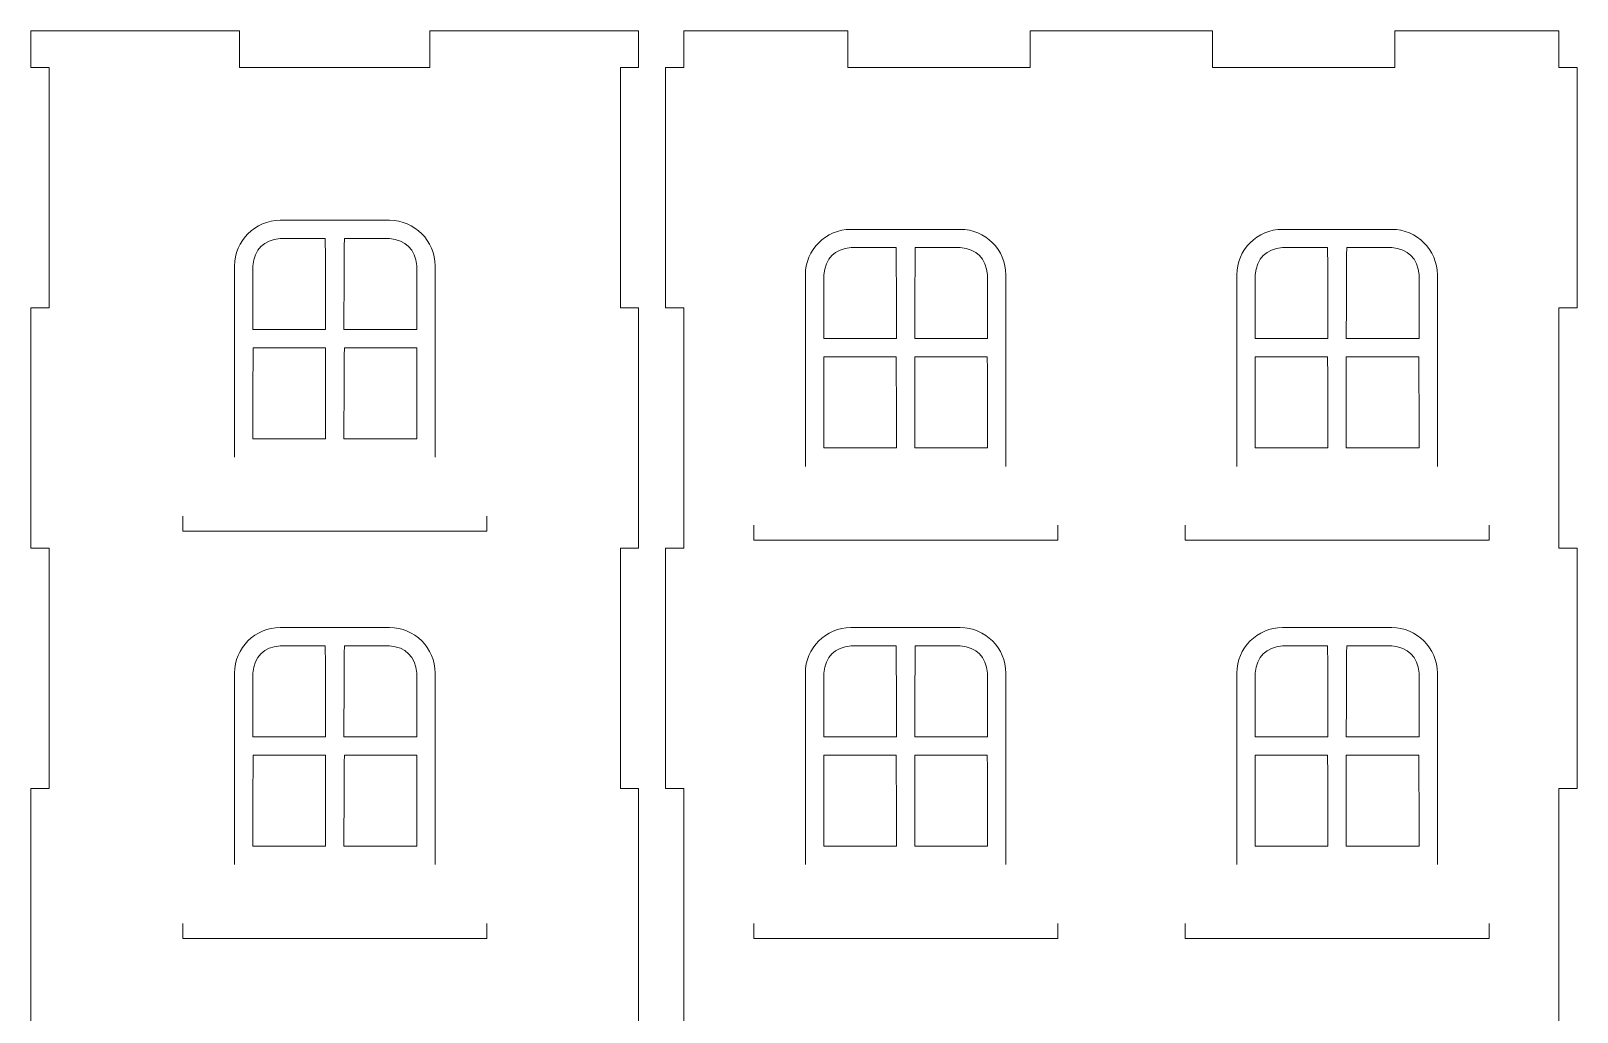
# Model space of a CAD drawing. Header units: millimetres. Extents: x -494 to 494, y -418 to 418.
# Drawn here: x 239.3 to 493.7, y -214.6 to -53.1 of the extents above; entities that cross this region are included whole.
import ezdxf

# ---------------------------------------------------------------- set-up
doc = ezdxf.new("R2010")
doc.units = ezdxf.units.MM
doc.header["$MEASUREMENT"] = 0

msp = doc.modelspace()

# ---------------------------------------------------------------- linework, layer by layer
at = {"lineweight": 9}
for points, knots in [([(242.263, -375.596), (242.263, -375.596), (242.263, -415.156), (242.263, -415.156), (242.263, -415.156), (242.263, -415.156), (273.603, -415.156), (273.603, -415.156), (273.603, -415.156), (273.603, -415.156), (273.603, -418.156), (273.603, -418.156), (273.603, -418.156), (273.603, -418.156), (304.933, -418.156), (304.933, -418.156), (304.933, -418.156), (304.933, -418.156), (304.933, -415.156), (304.933, -415.156), (304.933, -415.156), (304.933, -415.156), (336.263, -415.156), (336.263, -415.156), (336.263, -415.156), (336.263, -415.156), (336.263, -375.596), (336.263, -375.596), (336.263, -375.596), (336.263, -375.596), (339.263, -375.596), (339.263, -375.596), (339.263, -375.596), (339.263, -375.596), (339.263, -336.046), (339.263, -336.046), (339.263, -336.046), (339.263, -336.046), (336.263, -336.046), (336.263, -336.046), (336.263, -336.046), (336.263, -336.046), (336.263, -296.486), (336.263, -296.486), (336.263, -296.486), (336.263, -296.486), (339.263, -296.486), (339.263, -296.486), (339.263, -296.486), (339.263, -296.486), (339.263, -256.936), (339.263, -256.936), (339.263, -256.936), (339.263, -256.936), (336.263, -256.936), (336.263, -256.936), (336.263, -256.936), (336.263, -256.936), (336.263, -217.376), (336.263, -217.376), (336.263, -217.376), (336.263, -217.376), (339.263, -217.376), (339.263, -217.376), (339.263, -217.376), (339.263, -217.376), (339.263, -177.816), (339.263, -177.816), (339.263, -177.816), (339.263, -177.816), (336.263, -177.816), (336.263, -177.816), (336.263, -177.816), (336.263, -177.816), (336.263, -138.266), (336.263, -138.266), (336.263, -138.266), (336.263, -138.266), (339.263, -138.266), (339.263, -138.266), (339.263, -138.266), (339.263, -138.266), (339.263, -98.706), (339.263, -98.706), (339.263, -98.706), (339.263, -98.706), (336.263, -98.706), (336.263, -98.706), (336.263, -98.706), (336.263, -98.706), (336.263, -59.156), (336.263, -59.156), (336.263, -59.156), (336.263, -59.156), (339.263, -59.156), (339.263, -59.156), (339.263, -59.156), (339.263, -59.156), (339.263, -53.156), (339.263, -53.156), (339.263, -53.156), (339.263, -53.156), (304.933, -53.156), (304.933, -53.156), (304.933, -53.156), (304.933, -53.156), (304.933, -59.156), (304.933, -59.156), (304.933, -59.156), (304.933, -59.156), (273.603, -59.156), (273.603, -59.156), (273.603, -59.156), (273.603, -59.156), (273.603, -53.156), (273.603, -53.156), (273.603, -53.156), (273.603, -53.156), (239.263, -53.156), (239.263, -53.156), (239.263, -53.156), (239.263, -53.156), (239.263, -59.156), (239.263, -59.156), (239.263, -59.156), (239.263, -59.156), (242.263, -59.156), (242.263, -59.156), (242.263, -59.156), (242.263, -59.156), (242.263, -98.706), (242.263, -98.706), (242.263, -98.706), (242.263, -98.706), (239.263, -98.706), (239.263, -98.706), (239.263, -98.706), (239.263, -98.706), (239.263, -138.266), (239.263, -138.266), (239.263, -138.266), (239.263, -138.266), (242.263, -138.266), (242.263, -138.266), (242.263, -138.266), (242.263, -138.266), (242.263, -177.816), (242.263, -177.816), (242.263, -177.816), (242.263, -177.816), (239.263, -177.816), (239.263, -177.816), (239.263, -177.816), (239.263, -177.816), (239.263, -217.376), (239.263, -217.376), (239.263, -217.376), (239.263, -217.376), (242.263, -217.376), (242.263, -217.376), (242.263, -217.376), (242.263, -217.376), (242.263, -256.936), (242.263, -256.936), (242.263, -256.936), (242.263, -256.936), (239.263, -256.936), (239.263, -256.936), (239.263, -256.936), (239.263, -256.936), (239.263, -296.486), (239.263, -296.486), (239.263, -296.486), (239.263, -296.486), (242.263, -296.486), (242.263, -296.486), (242.263, -296.486), (242.263, -296.486), (242.263, -336.046), (242.263, -336.046), (242.263, -336.046), (242.263, -336.046), (239.263, -336.046), (239.263, -336.046), (239.263, -336.046), (239.263, -336.046), (239.263, -375.596), (239.263, -375.596), (239.263, -375.596), (239.263, -375.596), (242.263, -375.596), (242.263, -375.596)], [0, 0, 0, 0, 0.02040816, 0.02040816, 0.02040816, 0.02040816, 0.04081633, 0.04081633, 0.04081633, 0.04081633, 0.06122449, 0.06122449, 0.06122449, 0.06122449, 0.08163265, 0.08163265, 0.08163265, 0.08163265, 0.10204082, 0.10204082, 0.10204082, 0.10204082, 0.12244898, 0.12244898, 0.12244898, 0.12244898, 0.14285714, 0.14285714, 0.14285714, 0.14285714, 0.16326531, 0.16326531, 0.16326531, 0.16326531, 0.18367347, 0.18367347, 0.18367347, 0.18367347, 0.20408163, 0.20408163, 0.20408163, 0.20408163, 0.2244898, 0.2244898, 0.2244898, 0.2244898, 0.24489796, 0.24489796, 0.24489796, 0.24489796, 0.26530612, 0.26530612, 0.26530612, 0.26530612, 0.28571429, 0.28571429, 0.28571429, 0.28571429, 0.30612245, 0.30612245, 0.30612245, 0.30612245, 0.32653061, 0.32653061, 0.32653061, 0.32653061, 0.34693878, 0.34693878, 0.34693878, 0.34693878, 0.36734694, 0.36734694, 0.36734694, 0.36734694, 0.3877551, 0.3877551, 0.3877551, 0.3877551, 0.40816327, 0.40816327, 0.40816327, 0.40816327, 0.42857143, 0.42857143, 0.42857143, 0.42857143, 0.44897959, 0.44897959, 0.44897959, 0.44897959, 0.46938776, 0.46938776, 0.46938776, 0.46938776, 0.48979592, 0.48979592, 0.48979592, 0.48979592, 0.51020408, 0.51020408, 0.51020408, 0.51020408, 0.53061224, 0.53061224, 0.53061224, 0.53061224, 0.55102041, 0.55102041, 0.55102041, 0.55102041, 0.57142857, 0.57142857, 0.57142857, 0.57142857, 0.59183673, 0.59183673, 0.59183673, 0.59183673, 0.6122449, 0.6122449, 0.6122449, 0.6122449, 0.63265306, 0.63265306, 0.63265306, 0.63265306, 0.65306122, 0.65306122, 0.65306122, 0.65306122, 0.67346939, 0.67346939, 0.67346939, 0.67346939, 0.69387755, 0.69387755, 0.69387755, 0.69387755, 0.71428571, 0.71428571, 0.71428571, 0.71428571, 0.73469388, 0.73469388, 0.73469388, 0.73469388, 0.75510204, 0.75510204, 0.75510204, 0.75510204, 0.7755102, 0.7755102, 0.7755102, 0.7755102, 0.79591837, 0.79591837, 0.79591837, 0.79591837, 0.81632653, 0.81632653, 0.81632653, 0.81632653, 0.83673469, 0.83673469, 0.83673469, 0.83673469, 0.85714286, 0.85714286, 0.85714286, 0.85714286, 0.87755102, 0.87755102, 0.87755102, 0.87755102, 0.89795918, 0.89795918, 0.89795918, 0.89795918, 0.91836735, 0.91836735, 0.91836735, 0.91836735, 0.93877551, 0.93877551, 0.93877551, 0.93877551, 0.95918367, 0.95918367, 0.95918367, 0.95918367, 1, 1, 1, 1]), ([(343.6913, -375.5965), (343.6913, -375.5965), (343.6913, -418.1465), (343.6913, -418.1465), (343.6913, -418.1465), (343.6913, -418.1465), (368.6913, -418.1465), (368.6913, -418.1465), (368.6913, -418.1465), (368.6913, -418.1465), (368.6913, -361.1465), (368.6913, -361.1465), (368.6913, -361.1465), (368.6913, -361.1465), (468.6913, -361.1465), (468.6913, -361.1465), (468.6913, -361.1465), (468.6913, -361.1465), (468.6913, -418.1465), (468.6913, -418.1465), (468.6913, -418.1465), (468.6913, -418.1465), (493.6913, -418.1465), (493.6913, -418.1465), (493.6913, -418.1465), (493.6913, -418.1465), (493.6913, -375.5965), (493.6913, -375.5965), (493.6913, -375.5965), (493.6913, -375.5965), (490.6913, -375.5965), (490.6913, -375.5965), (490.6913, -375.5965), (490.6913, -375.5965), (490.6913, -336.0365), (490.6913, -336.0365), (490.6913, -336.0365), (490.6913, -336.0365), (493.6913, -336.0365), (493.6913, -336.0365), (493.6913, -336.0365), (493.6913, -336.0365), (493.6913, -296.4865), (493.6913, -296.4865), (493.6913, -296.4865), (493.6913, -296.4865), (490.6913, -296.4865), (490.6913, -296.4865), (490.6913, -296.4865), (490.6913, -296.4865), (490.6913, -256.9265), (490.6913, -256.9265), (490.6913, -256.9265), (490.6913, -256.9265), (493.6913, -256.9265), (493.6913, -256.9265), (493.6913, -256.9265), (493.6913, -256.9265), (493.6913, -217.3665), (493.6913, -217.3665), (493.6913, -217.3665), (493.6913, -217.3665), (490.6913, -217.3665), (490.6913, -217.3665), (490.6913, -217.3665), (490.6913, -217.3665), (490.6913, -177.8165), (490.6913, -177.8165), (490.6913, -177.8165), (490.6913, -177.8165), (493.6913, -177.8165), (493.6913, -177.8165), (493.6913, -177.8165), (493.6913, -177.8165), (493.6913, -138.2565), (493.6913, -138.2565), (493.6913, -138.2565), (493.6913, -138.2565), (490.6913, -138.2565), (490.6913, -138.2565), (490.6913, -138.2565), (490.6913, -138.2565), (490.6913, -98.7065), (490.6913, -98.7065), (490.6913, -98.7065), (490.6913, -98.7065), (493.6913, -98.7065), (493.6913, -98.7065), (493.6913, -98.7065), (493.6913, -98.7065), (493.6913, -59.1465), (493.6913, -59.1465), (493.6913, -59.1465), (493.6913, -59.1465), (490.6913, -59.1465), (490.6913, -59.1465), (490.6913, -59.1465), (490.6913, -59.1465), (490.6913, -53.1465), (490.6913, -53.1465), (490.6913, -53.1465), (490.6913, -53.1465), (463.6913, -53.1465), (463.6913, -53.1465), (463.6913, -53.1465), (463.6913, -53.1465), (463.6913, -59.1465), (463.6913, -59.1465), (463.6913, -59.1465), (463.6913, -59.1465), (433.6913, -59.1465), (433.6913, -59.1465), (433.6913, -59.1465), (433.6913, -59.1465), (433.6913, -53.1465), (433.6913, -53.1465), (433.6913, -53.1465), (433.6913, -53.1465), (403.6913, -53.1465), (403.6913, -53.1465), (403.6913, -53.1465), (403.6913, -53.1465), (403.6913, -59.1465), (403.6913, -59.1465), (403.6913, -59.1465), (403.6913, -59.1465), (373.6913, -59.1465), (373.6913, -59.1465), (373.6913, -59.1465), (373.6913, -59.1465), (373.6913, -53.1465), (373.6913, -53.1465), (373.6913, -53.1465), (373.6913, -53.1465), (346.6913, -53.1465), (346.6913, -53.1465), (346.6913, -53.1465), (346.6913, -53.1465), (346.6913, -59.1465), (346.6913, -59.1465), (346.6913, -59.1465), (346.6913, -59.1465), (343.6913, -59.1465), (343.6913, -59.1465), (343.6913, -59.1465), (343.6913, -59.1465), (343.6913, -98.7065), (343.6913, -98.7065), (343.6913, -98.7065), (343.6913, -98.7065), (346.6913, -98.7065), (346.6913, -98.7065), (346.6913, -98.7065), (346.6913, -98.7065), (346.6913, -138.2565), (346.6913, -138.2565), (346.6913, -138.2565), (346.6913, -138.2565), (343.6913, -138.2565), (343.6913, -138.2565), (343.6913, -138.2565), (343.6913, -138.2565), (343.6913, -177.8165), (343.6913, -177.8165), (343.6913, -177.8165), (343.6913, -177.8165), (346.6913, -177.8165), (346.6913, -177.8165), (346.6913, -177.8165), (346.6913, -177.8165), (346.6913, -217.3665), (346.6913, -217.3665), (346.6913, -217.3665), (346.6913, -217.3665), (343.6913, -217.3665), (343.6913, -217.3665), (343.6913, -217.3665), (343.6913, -217.3665), (343.6913, -256.9265), (343.6913, -256.9265), (343.6913, -256.9265), (343.6913, -256.9265), (346.6913, -256.9265), (346.6913, -256.9265), (346.6913, -256.9265), (346.6913, -256.9265), (346.6913, -296.4865), (346.6913, -296.4865), (346.6913, -296.4865), (346.6913, -296.4865), (343.6913, -296.4865), (343.6913, -296.4865), (343.6913, -296.4865), (343.6913, -296.4865), (343.6913, -336.0365), (343.6913, -336.0365), (343.6913, -336.0365), (343.6913, -336.0365), (346.6913, -336.0365), (346.6913, -336.0365), (346.6913, -336.0365), (346.6913, -336.0365), (346.6913, -375.5965), (346.6913, -375.5965), (346.6913, -375.5965), (346.6913, -375.5965), (343.6913, -375.5965), (343.6913, -375.5965)], [0, 0, 0, 0, 0.01886792, 0.01886792, 0.01886792, 0.01886792, 0.03773585, 0.03773585, 0.03773585, 0.03773585, 0.05660377, 0.05660377, 0.05660377, 0.05660377, 0.0754717, 0.0754717, 0.0754717, 0.0754717, 0.09433962, 0.09433962, 0.09433962, 0.09433962, 0.11320755, 0.11320755, 0.11320755, 0.11320755, 0.13207547, 0.13207547, 0.13207547, 0.13207547, 0.1509434, 0.1509434, 0.1509434, 0.1509434, 0.16981132, 0.16981132, 0.16981132, 0.16981132, 0.18867925, 0.18867925, 0.18867925, 0.18867925, 0.20754717, 0.20754717, 0.20754717, 0.20754717, 0.22641509, 0.22641509, 0.22641509, 0.22641509, 0.24528302, 0.24528302, 0.24528302, 0.24528302, 0.26415094, 0.26415094, 0.26415094, 0.26415094, 0.28301887, 0.28301887, 0.28301887, 0.28301887, 0.30188679, 0.30188679, 0.30188679, 0.30188679, 0.32075472, 0.32075472, 0.32075472, 0.32075472, 0.33962264, 0.33962264, 0.33962264, 0.33962264, 0.35849057, 0.35849057, 0.35849057, 0.35849057, 0.37735849, 0.37735849, 0.37735849, 0.37735849, 0.39622642, 0.39622642, 0.39622642, 0.39622642, 0.41509434, 0.41509434, 0.41509434, 0.41509434, 0.43396226, 0.43396226, 0.43396226, 0.43396226, 0.45283019, 0.45283019, 0.45283019, 0.45283019, 0.47169811, 0.47169811, 0.47169811, 0.47169811, 0.49056604, 0.49056604, 0.49056604, 0.49056604, 0.50943396, 0.50943396, 0.50943396, 0.50943396, 0.52830189, 0.52830189, 0.52830189, 0.52830189, 0.54716981, 0.54716981, 0.54716981, 0.54716981, 0.56603774, 0.56603774, 0.56603774, 0.56603774, 0.58490566, 0.58490566, 0.58490566, 0.58490566, 0.60377358, 0.60377358, 0.60377358, 0.60377358, 0.62264151, 0.62264151, 0.62264151, 0.62264151, 0.64150943, 0.64150943, 0.64150943, 0.64150943, 0.66037736, 0.66037736, 0.66037736, 0.66037736, 0.67924528, 0.67924528, 0.67924528, 0.67924528, 0.69811321, 0.69811321, 0.69811321, 0.69811321, 0.71698113, 0.71698113, 0.71698113, 0.71698113, 0.73584906, 0.73584906, 0.73584906, 0.73584906, 0.75471698, 0.75471698, 0.75471698, 0.75471698, 0.77358491, 0.77358491, 0.77358491, 0.77358491, 0.79245283, 0.79245283, 0.79245283, 0.79245283, 0.81132075, 0.81132075, 0.81132075, 0.81132075, 0.83018868, 0.83018868, 0.83018868, 0.83018868, 0.8490566, 0.8490566, 0.8490566, 0.8490566, 0.86792453, 0.86792453, 0.86792453, 0.86792453, 0.88679245, 0.88679245, 0.88679245, 0.88679245, 0.90566038, 0.90566038, 0.90566038, 0.90566038, 0.9245283, 0.9245283, 0.9245283, 0.9245283, 0.94339623, 0.94339623, 0.94339623, 0.94339623, 0.96226415, 0.96226415, 0.96226415, 0.96226415, 1, 1, 1, 1]), ([(275.7768, -91.8084), (275.7768, -99.8085), (275.7768, -102.2871), (275.7768, -102.2871), (275.7768, -102.2871), (284.7768, -102.287), (287.7551, -102.287), (287.7551, -102.287), (287.7551, -102.287), (287.7551, -91.287), (287.6893, -87.3084), (287.6893, -87.3084), (287.6893, -87.3084), (281.6892, -87.3084), (280.2767, -87.3084), (280.2767, -87.3084), (280.2767, -87.3084), (277.5576, -87.5586), (276.0576, -89.0586), (275.7768, -91.8084)], [0, 0, 0, 0, 0.16666667, 0.16666667, 0.16666667, 0.16666667, 0.33333333, 0.33333333, 0.33333333, 0.33333333, 0.5, 0.5, 0.5, 0.5, 0.66666667, 0.66666667, 0.66666667, 0.66666667, 1, 1, 1, 1]), ([(302.7552, -91.8084), (302.7552, -99.8085), (302.7552, -102.2871), (302.7552, -102.2871), (302.7552, -102.2871), (293.7552, -102.287), (290.7769, -102.287), (290.7769, -102.287), (290.7769, -102.287), (290.7769, -91.287), (290.8427, -87.3084), (290.8427, -87.3084), (290.8427, -87.3084), (296.8428, -87.3084), (298.2553, -87.3084), (298.2553, -87.3084), (298.2553, -87.3084), (300.9744, -87.5586), (302.4744, -89.0586), (302.7552, -91.8084)], [0, 0, 0, 0, 0.16666667, 0.16666667, 0.16666667, 0.16666667, 0.33333333, 0.33333333, 0.33333333, 0.33333333, 0.5, 0.5, 0.5, 0.5, 0.66666667, 0.66666667, 0.66666667, 0.66666667, 1, 1, 1, 1]), ([(369.7183, -93.2968), (369.7183, -101.2969), (369.7183, -103.7755), (369.7183, -103.7755), (369.7183, -103.7755), (378.7183, -103.7754), (381.6966, -103.7754), (381.6966, -103.7754), (381.6966, -103.7754), (381.6966, -92.7754), (381.6308, -88.7968), (381.6308, -88.7968), (381.6308, -88.7968), (375.6307, -88.7968), (374.2182, -88.7968), (374.2182, -88.7968), (374.2182, -88.7968), (371.4991, -89.047), (369.9991, -90.547), (369.7183, -93.2968)], [0, 0, 0, 0, 0.16666667, 0.16666667, 0.16666667, 0.16666667, 0.33333333, 0.33333333, 0.33333333, 0.33333333, 0.5, 0.5, 0.5, 0.5, 0.66666667, 0.66666667, 0.66666667, 0.66666667, 1, 1, 1, 1]), ([(396.6967, -93.2968), (396.6967, -101.2969), (396.6967, -103.7755), (396.6967, -103.7755), (396.6967, -103.7755), (387.6967, -103.7754), (384.7184, -103.7754), (384.7184, -103.7754), (384.7184, -103.7754), (384.7184, -92.7754), (384.7842, -88.7968), (384.7842, -88.7968), (384.7842, -88.7968), (390.7843, -88.7968), (392.1968, -88.7968), (392.1968, -88.7968), (392.1968, -88.7968), (394.9159, -89.047), (396.4159, -90.547), (396.6967, -93.2968)], [0, 0, 0, 0, 0.16666667, 0.16666667, 0.16666667, 0.16666667, 0.33333333, 0.33333333, 0.33333333, 0.33333333, 0.5, 0.5, 0.5, 0.5, 0.66666667, 0.66666667, 0.66666667, 0.66666667, 1, 1, 1, 1]), ([(440.7183, -93.2968), (440.7183, -101.2969), (440.7183, -103.7755), (440.7183, -103.7755), (440.7183, -103.7755), (449.7183, -103.7754), (452.6966, -103.7754), (452.6966, -103.7754), (452.6966, -103.7754), (452.6966, -92.7754), (452.6308, -88.7968), (452.6308, -88.7968), (452.6308, -88.7968), (446.6307, -88.7968), (445.2182, -88.7968), (445.2182, -88.7968), (445.2182, -88.7968), (442.4991, -89.047), (440.9991, -90.547), (440.7183, -93.2968)], [0, 0, 0, 0, 0.16666667, 0.16666667, 0.16666667, 0.16666667, 0.33333333, 0.33333333, 0.33333333, 0.33333333, 0.5, 0.5, 0.5, 0.5, 0.66666667, 0.66666667, 0.66666667, 0.66666667, 1, 1, 1, 1]), ([(467.6967, -93.2968), (467.6967, -101.2969), (467.6967, -103.7755), (467.6967, -103.7755), (467.6967, -103.7755), (458.6967, -103.7754), (455.7184, -103.7754), (455.7184, -103.7754), (455.7184, -103.7754), (455.7184, -92.7754), (455.7842, -88.7968), (455.7842, -88.7968), (455.7842, -88.7968), (461.7843, -88.7968), (463.1968, -88.7968), (463.1968, -88.7968), (463.1968, -88.7968), (465.9159, -89.047), (467.4159, -90.547), (467.6967, -93.2968)], [0, 0, 0, 0, 0.16666667, 0.16666667, 0.16666667, 0.16666667, 0.33333333, 0.33333333, 0.33333333, 0.33333333, 0.5, 0.5, 0.5, 0.5, 0.66666667, 0.66666667, 0.66666667, 0.66666667, 1, 1, 1, 1]), ([(287.7552, -105.3084), (287.7552, -113.3085), (287.7552, -120.2871), (287.7552, -120.2871), (287.7552, -120.2871), (278.7552, -120.287), (275.7769, -120.287), (275.7769, -120.287), (275.7769, -120.287), (275.7769, -109.287), (275.8427, -105.3084), (275.8427, -105.3084), (275.8427, -105.3084), (281.8428, -105.3084), (287.7552, -105.3084), (287.7552, -105.3084)], [0, 0, 0, 0, 0.2, 0.2, 0.2, 0.2, 0.4, 0.4, 0.4, 0.4, 0.6, 0.6, 0.6, 0.6, 1, 1, 1, 1]), ([(302.7552, -105.3084), (302.7552, -113.3085), (302.7552, -120.2871), (302.7552, -120.2871), (302.7552, -120.2871), (293.7552, -120.287), (290.7769, -120.287), (290.7769, -120.287), (290.7769, -120.287), (290.7769, -109.287), (290.8427, -105.3084), (290.8427, -105.3084), (290.8427, -105.3084), (296.8428, -105.3084), (302.7552, -105.3084), (302.7552, -105.3084)], [0, 0, 0, 0, 0.2, 0.2, 0.2, 0.2, 0.4, 0.4, 0.4, 0.4, 0.6, 0.6, 0.6, 0.6, 1, 1, 1, 1]), ([(369.7183, -106.7968), (369.7183, -114.7969), (369.7183, -121.7755), (369.7183, -121.7755), (369.7183, -121.7755), (378.7183, -121.7754), (381.6966, -121.7754), (381.6966, -121.7754), (381.6966, -121.7754), (381.6966, -110.7754), (381.6308, -106.7968), (381.6308, -106.7968), (381.6308, -106.7968), (375.6307, -106.7968), (369.7183, -106.7968), (369.7183, -106.7968)], [0, 0, 0, 0, 0.2, 0.2, 0.2, 0.2, 0.4, 0.4, 0.4, 0.4, 0.6, 0.6, 0.6, 0.6, 1, 1, 1, 1]), ([(384.7183, -106.7968), (384.7183, -114.7969), (384.7183, -121.7755), (384.7183, -121.7755), (384.7183, -121.7755), (393.7183, -121.7754), (396.6966, -121.7754), (396.6966, -121.7754), (396.6966, -121.7754), (396.6966, -110.7754), (396.6308, -106.7968), (396.6308, -106.7968), (396.6308, -106.7968), (390.6307, -106.7968), (384.7183, -106.7968), (384.7183, -106.7968)], [0, 0, 0, 0, 0.2, 0.2, 0.2, 0.2, 0.4, 0.4, 0.4, 0.4, 0.6, 0.6, 0.6, 0.6, 1, 1, 1, 1]), ([(440.7183, -106.7968), (440.7183, -114.7969), (440.7183, -121.7755), (440.7183, -121.7755), (440.7183, -121.7755), (449.7183, -121.7754), (452.6966, -121.7754), (452.6966, -121.7754), (452.6966, -121.7754), (452.6966, -110.7754), (452.6308, -106.7968), (452.6308, -106.7968), (452.6308, -106.7968), (446.6307, -106.7968), (440.7183, -106.7968), (440.7183, -106.7968)], [0, 0, 0, 0, 0.2, 0.2, 0.2, 0.2, 0.4, 0.4, 0.4, 0.4, 0.6, 0.6, 0.6, 0.6, 1, 1, 1, 1]), ([(455.7183, -106.7968), (455.7183, -114.7969), (455.7183, -121.7755), (455.7183, -121.7755), (455.7183, -121.7755), (464.7183, -121.7754), (467.6966, -121.7754), (467.6966, -121.7754), (467.6966, -121.7754), (467.6966, -110.7754), (467.6308, -106.7968), (467.6308, -106.7968), (467.6308, -106.7968), (461.6307, -106.7968), (455.7183, -106.7968), (455.7183, -106.7968)], [0, 0, 0, 0, 0.2, 0.2, 0.2, 0.2, 0.4, 0.4, 0.4, 0.4, 0.6, 0.6, 0.6, 0.6, 1, 1, 1, 1]), ([(275.7768, -158.8165), (275.7768, -166.8166), (275.7768, -169.2952), (275.7768, -169.2952), (275.7768, -169.2952), (284.7768, -169.2951), (287.7551, -169.2951), (287.7551, -169.2951), (287.7551, -169.2951), (287.7551, -158.2951), (287.6893, -154.3165), (287.6893, -154.3165), (287.6893, -154.3165), (281.6892, -154.3165), (280.2767, -154.3165), (280.2767, -154.3165), (280.2767, -154.3165), (277.5576, -154.5667), (276.0576, -156.0667), (275.7768, -158.8165)], [0, 0, 0, 0, 0.16666667, 0.16666667, 0.16666667, 0.16666667, 0.33333333, 0.33333333, 0.33333333, 0.33333333, 0.5, 0.5, 0.5, 0.5, 0.66666667, 0.66666667, 0.66666667, 0.66666667, 1, 1, 1, 1]), ([(302.7552, -158.8165), (302.7552, -166.8166), (302.7552, -169.2952), (302.7552, -169.2952), (302.7552, -169.2952), (293.7552, -169.2951), (290.7769, -169.2951), (290.7769, -169.2951), (290.7769, -169.2951), (290.7769, -158.2951), (290.8427, -154.3165), (290.8427, -154.3165), (290.8427, -154.3165), (296.8428, -154.3165), (298.2553, -154.3165), (298.2553, -154.3165), (298.2553, -154.3165), (300.9744, -154.5667), (302.4744, -156.0667), (302.7552, -158.8165)], [0, 0, 0, 0, 0.16666667, 0.16666667, 0.16666667, 0.16666667, 0.33333333, 0.33333333, 0.33333333, 0.33333333, 0.5, 0.5, 0.5, 0.5, 0.66666667, 0.66666667, 0.66666667, 0.66666667, 1, 1, 1, 1]), ([(369.7183, -158.8266), (369.7183, -166.8267), (369.7183, -169.3053), (369.7183, -169.3053), (369.7183, -169.3053), (378.7183, -169.3052), (381.6966, -169.3052), (381.6966, -169.3052), (381.6966, -169.3052), (381.6966, -158.3052), (381.6308, -154.3266), (381.6308, -154.3266), (381.6308, -154.3266), (375.6307, -154.3266), (374.2182, -154.3266), (374.2182, -154.3266), (374.2182, -154.3266), (371.4991, -154.5768), (369.9991, -156.0768), (369.7183, -158.8266)], [0, 0, 0, 0, 0.16666667, 0.16666667, 0.16666667, 0.16666667, 0.33333333, 0.33333333, 0.33333333, 0.33333333, 0.5, 0.5, 0.5, 0.5, 0.66666667, 0.66666667, 0.66666667, 0.66666667, 1, 1, 1, 1]), ([(396.6967, -158.8266), (396.6967, -166.8267), (396.6967, -169.3053), (396.6967, -169.3053), (396.6967, -169.3053), (387.6967, -169.3052), (384.7184, -169.3052), (384.7184, -169.3052), (384.7184, -169.3052), (384.7184, -158.3052), (384.7842, -154.3266), (384.7842, -154.3266), (384.7842, -154.3266), (390.7843, -154.3266), (392.1968, -154.3266), (392.1968, -154.3266), (392.1968, -154.3266), (394.9159, -154.5768), (396.4159, -156.0768), (396.6967, -158.8266)], [0, 0, 0, 0, 0.16666667, 0.16666667, 0.16666667, 0.16666667, 0.33333333, 0.33333333, 0.33333333, 0.33333333, 0.5, 0.5, 0.5, 0.5, 0.66666667, 0.66666667, 0.66666667, 0.66666667, 1, 1, 1, 1]), ([(440.7183, -158.8266), (440.7183, -166.8267), (440.7183, -169.3053), (440.7183, -169.3053), (440.7183, -169.3053), (449.7183, -169.3052), (452.6966, -169.3052), (452.6966, -169.3052), (452.6966, -169.3052), (452.6966, -158.3052), (452.6308, -154.3266), (452.6308, -154.3266), (452.6308, -154.3266), (446.6307, -154.3266), (445.2182, -154.3266), (445.2182, -154.3266), (445.2182, -154.3266), (442.4991, -154.5768), (440.9991, -156.0768), (440.7183, -158.8266)], [0, 0, 0, 0, 0.16666667, 0.16666667, 0.16666667, 0.16666667, 0.33333333, 0.33333333, 0.33333333, 0.33333333, 0.5, 0.5, 0.5, 0.5, 0.66666667, 0.66666667, 0.66666667, 0.66666667, 1, 1, 1, 1]), ([(467.6967, -158.8266), (467.6967, -166.8267), (467.6967, -169.3053), (467.6967, -169.3053), (467.6967, -169.3053), (458.6967, -169.3052), (455.7184, -169.3052), (455.7184, -169.3052), (455.7184, -169.3052), (455.7184, -158.3052), (455.7842, -154.3266), (455.7842, -154.3266), (455.7842, -154.3266), (461.7843, -154.3266), (463.1968, -154.3266), (463.1968, -154.3266), (463.1968, -154.3266), (465.9159, -154.5768), (467.4159, -156.0768), (467.6967, -158.8266)], [0, 0, 0, 0, 0.16666667, 0.16666667, 0.16666667, 0.16666667, 0.33333333, 0.33333333, 0.33333333, 0.33333333, 0.5, 0.5, 0.5, 0.5, 0.66666667, 0.66666667, 0.66666667, 0.66666667, 1, 1, 1, 1]), ([(287.7552, -172.3165), (287.7552, -180.3166), (287.7552, -187.2952), (287.7552, -187.2952), (287.7552, -187.2952), (278.7552, -187.2951), (275.7769, -187.2951), (275.7769, -187.2951), (275.7769, -187.2951), (275.7769, -176.2951), (275.8427, -172.3165), (275.8427, -172.3165), (275.8427, -172.3165), (281.8428, -172.3165), (287.7552, -172.3165), (287.7552, -172.3165)], [0, 0, 0, 0, 0.2, 0.2, 0.2, 0.2, 0.4, 0.4, 0.4, 0.4, 0.6, 0.6, 0.6, 0.6, 1, 1, 1, 1]), ([(302.7552, -172.3165), (302.7552, -180.3166), (302.7552, -187.2952), (302.7552, -187.2952), (302.7552, -187.2952), (293.7552, -187.2951), (290.7769, -187.2951), (290.7769, -187.2951), (290.7769, -187.2951), (290.7769, -176.2951), (290.8427, -172.3165), (290.8427, -172.3165), (290.8427, -172.3165), (296.8428, -172.3165), (302.7552, -172.3165), (302.7552, -172.3165)], [0, 0, 0, 0, 0.2, 0.2, 0.2, 0.2, 0.4, 0.4, 0.4, 0.4, 0.6, 0.6, 0.6, 0.6, 1, 1, 1, 1]), ([(369.7183, -172.3266), (369.7183, -180.3267), (369.7183, -187.3053), (369.7183, -187.3053), (369.7183, -187.3053), (378.7183, -187.3052), (381.6966, -187.3052), (381.6966, -187.3052), (381.6966, -187.3052), (381.6966, -176.3052), (381.6308, -172.3266), (381.6308, -172.3266), (381.6308, -172.3266), (375.6307, -172.3266), (369.7183, -172.3266), (369.7183, -172.3266)], [0, 0, 0, 0, 0.2, 0.2, 0.2, 0.2, 0.4, 0.4, 0.4, 0.4, 0.6, 0.6, 0.6, 0.6, 1, 1, 1, 1]), ([(384.7183, -172.3266), (384.7183, -180.3267), (384.7183, -187.3053), (384.7183, -187.3053), (384.7183, -187.3053), (393.7183, -187.3052), (396.6966, -187.3052), (396.6966, -187.3052), (396.6966, -187.3052), (396.6966, -176.3052), (396.6308, -172.3266), (396.6308, -172.3266), (396.6308, -172.3266), (390.6307, -172.3266), (384.7183, -172.3266), (384.7183, -172.3266)], [0, 0, 0, 0, 0.2, 0.2, 0.2, 0.2, 0.4, 0.4, 0.4, 0.4, 0.6, 0.6, 0.6, 0.6, 1, 1, 1, 1]), ([(440.7183, -172.3266), (440.7183, -180.3267), (440.7183, -187.3053), (440.7183, -187.3053), (440.7183, -187.3053), (449.7183, -187.3052), (452.6966, -187.3052), (452.6966, -187.3052), (452.6966, -187.3052), (452.6966, -176.3052), (452.6308, -172.3266), (452.6308, -172.3266), (452.6308, -172.3266), (446.6307, -172.3266), (440.7183, -172.3266), (440.7183, -172.3266)], [0, 0, 0, 0, 0.2, 0.2, 0.2, 0.2, 0.4, 0.4, 0.4, 0.4, 0.6, 0.6, 0.6, 0.6, 1, 1, 1, 1]), ([(455.7183, -172.3266), (455.7183, -180.3267), (455.7183, -187.3053), (455.7183, -187.3053), (455.7183, -187.3053), (464.7183, -187.3052), (467.6966, -187.3052), (467.6966, -187.3052), (467.6966, -187.3052), (467.6966, -176.3052), (467.6308, -172.3266), (467.6308, -172.3266), (467.6308, -172.3266), (461.6307, -172.3266), (455.7183, -172.3266), (455.7183, -172.3266)], [0, 0, 0, 0, 0.2, 0.2, 0.2, 0.2, 0.4, 0.4, 0.4, 0.4, 0.6, 0.6, 0.6, 0.6, 1, 1, 1, 1])]:
    msp.add_open_spline(points, degree=3, knots=knots, dxfattribs=at)
at = {"color": 5, "lineweight": 9}
for points, knots in [([(272.7768, -123.3084), (272.7768, -123.3084), (272.7768, -91.8084), (272.7768, -91.8084), (272.7768, -91.8084), (272.7768, -87.6834), (276.1518, -84.3084), (280.2767, -84.3084), (280.2767, -84.3084), (280.2767, -84.3084), (298.2768, -84.3084), (298.2768, -84.3084), (298.2768, -84.3084), (302.4017, -84.3084), (305.7768, -87.6834), (305.7768, -91.8084), (305.7768, -91.8084), (305.7768, -91.8084), (305.7768, -123.3084), (305.7768, -123.3084)], [0, 0, 0, 0, 0.16666667, 0.16666667, 0.16666667, 0.16666667, 0.33333333, 0.33333333, 0.33333333, 0.33333333, 0.5, 0.5, 0.5, 0.5, 0.66666667, 0.66666667, 0.66666667, 0.66666667, 1, 1, 1, 1]), ([(399.6967, -124.7968), (399.6967, -124.7968), (399.6967, -93.2968), (399.6967, -93.2968), (399.6967, -93.2968), (399.6967, -89.1718), (396.3217, -85.7968), (392.1968, -85.7968), (392.1968, -85.7968), (392.1968, -85.7968), (374.1967, -85.7968), (374.1967, -85.7968), (374.1967, -85.7968), (370.0718, -85.7968), (366.6967, -89.1718), (366.6967, -93.2968), (366.6967, -93.2968), (366.6967, -93.2968), (366.6967, -124.7968), (366.6967, -124.7968)], [0, 0, 0, 0, 0.16666667, 0.16666667, 0.16666667, 0.16666667, 0.33333333, 0.33333333, 0.33333333, 0.33333333, 0.5, 0.5, 0.5, 0.5, 0.66666667, 0.66666667, 0.66666667, 0.66666667, 1, 1, 1, 1]), ([(470.6967, -124.7968), (470.6967, -124.7968), (470.6967, -93.2968), (470.6967, -93.2968), (470.6967, -93.2968), (470.6967, -89.1718), (467.3217, -85.7968), (463.1968, -85.7968), (463.1968, -85.7968), (463.1968, -85.7968), (445.1967, -85.7968), (445.1967, -85.7968), (445.1967, -85.7968), (441.0718, -85.7968), (437.6967, -89.1718), (437.6967, -93.2968), (437.6967, -93.2968), (437.6967, -93.2968), (437.6967, -124.7968), (437.6967, -124.7968)], [0, 0, 0, 0, 0.16666667, 0.16666667, 0.16666667, 0.16666667, 0.33333333, 0.33333333, 0.33333333, 0.33333333, 0.5, 0.5, 0.5, 0.5, 0.66666667, 0.66666667, 0.66666667, 0.66666667, 1, 1, 1, 1]), ([(314.2732, -133.0087), (314.2732, -133.0087), (314.2732, -135.4775), (314.2732, -135.4775), (314.2732, -135.4775), (314.2732, -135.4775), (264.2424, -135.4775), (264.2424, -135.4775), (264.2424, -135.4775), (264.2424, -135.4775), (264.2424, -133.0087), (264.2424, -133.0087)], [0, 0, 0, 0, 0.25, 0.25, 0.25, 0.25, 0.5, 0.5, 0.5, 0.5, 1, 1, 1, 1]), ([(358.2003, -134.4781), (358.2003, -134.4781), (358.2003, -136.9469), (358.2003, -136.9469), (358.2003, -136.9469), (358.2003, -136.9469), (408.2311, -136.9469), (408.2311, -136.9469), (408.2311, -136.9469), (408.2311, -136.9469), (408.2311, -134.4781), (408.2311, -134.4781)], [0, 0, 0, 0, 0.25, 0.25, 0.25, 0.25, 0.5, 0.5, 0.5, 0.5, 1, 1, 1, 1]), ([(429.2003, -134.4781), (429.2003, -134.4781), (429.2003, -136.9469), (429.2003, -136.9469), (429.2003, -136.9469), (429.2003, -136.9469), (479.2311, -136.9469), (479.2311, -136.9469), (479.2311, -136.9469), (479.2311, -136.9469), (479.2311, -134.4781), (479.2311, -134.4781)], [0, 0, 0, 0, 0.25, 0.25, 0.25, 0.25, 0.5, 0.5, 0.5, 0.5, 1, 1, 1, 1]), ([(272.7768, -190.3165), (272.7768, -190.3165), (272.7768, -158.8165), (272.7768, -158.8165), (272.7768, -158.8165), (272.7768, -154.6915), (276.1518, -151.3165), (280.2767, -151.3165), (280.2767, -151.3165), (280.2767, -151.3165), (298.2768, -151.3165), (298.2768, -151.3165), (298.2768, -151.3165), (302.4017, -151.3165), (305.7768, -154.6915), (305.7768, -158.8165), (305.7768, -158.8165), (305.7768, -158.8165), (305.7768, -190.3165), (305.7768, -190.3165)], [0, 0, 0, 0, 0.16666667, 0.16666667, 0.16666667, 0.16666667, 0.33333333, 0.33333333, 0.33333333, 0.33333333, 0.5, 0.5, 0.5, 0.5, 0.66666667, 0.66666667, 0.66666667, 0.66666667, 1, 1, 1, 1]), ([(399.6967, -190.3266), (399.6967, -190.3266), (399.6967, -158.8266), (399.6967, -158.8266), (399.6967, -158.8266), (399.6967, -154.7016), (396.3217, -151.3266), (392.1968, -151.3266), (392.1968, -151.3266), (392.1968, -151.3266), (374.1967, -151.3266), (374.1967, -151.3266), (374.1967, -151.3266), (370.0718, -151.3266), (366.6967, -154.7016), (366.6967, -158.8266), (366.6967, -158.8266), (366.6967, -158.8266), (366.6967, -190.3266), (366.6967, -190.3266)], [0, 0, 0, 0, 0.16666667, 0.16666667, 0.16666667, 0.16666667, 0.33333333, 0.33333333, 0.33333333, 0.33333333, 0.5, 0.5, 0.5, 0.5, 0.66666667, 0.66666667, 0.66666667, 0.66666667, 1, 1, 1, 1]), ([(470.6967, -190.3266), (470.6967, -190.3266), (470.6967, -158.8266), (470.6967, -158.8266), (470.6967, -158.8266), (470.6967, -154.7016), (467.3217, -151.3266), (463.1968, -151.3266), (463.1968, -151.3266), (463.1968, -151.3266), (445.1967, -151.3266), (445.1967, -151.3266), (445.1967, -151.3266), (441.0718, -151.3266), (437.6967, -154.7016), (437.6967, -158.8266), (437.6967, -158.8266), (437.6967, -158.8266), (437.6967, -190.3266), (437.6967, -190.3266)], [0, 0, 0, 0, 0.16666667, 0.16666667, 0.16666667, 0.16666667, 0.33333333, 0.33333333, 0.33333333, 0.33333333, 0.5, 0.5, 0.5, 0.5, 0.66666667, 0.66666667, 0.66666667, 0.66666667, 1, 1, 1, 1]), ([(314.2732, -200.0168), (314.2732, -200.0168), (314.2732, -202.4856), (314.2732, -202.4856), (314.2732, -202.4856), (314.2732, -202.4856), (264.2424, -202.4856), (264.2424, -202.4856), (264.2424, -202.4856), (264.2424, -202.4856), (264.2424, -200.0168), (264.2424, -200.0168)], [0, 0, 0, 0, 0.25, 0.25, 0.25, 0.25, 0.5, 0.5, 0.5, 0.5, 1, 1, 1, 1]), ([(358.2003, -200.0079), (358.2003, -200.0079), (358.2003, -202.4767), (358.2003, -202.4767), (358.2003, -202.4767), (358.2003, -202.4767), (408.2311, -202.4767), (408.2311, -202.4767), (408.2311, -202.4767), (408.2311, -202.4767), (408.2311, -200.0079), (408.2311, -200.0079)], [0, 0, 0, 0, 0.25, 0.25, 0.25, 0.25, 0.5, 0.5, 0.5, 0.5, 1, 1, 1, 1]), ([(429.2003, -200.0079), (429.2003, -200.0079), (429.2003, -202.4767), (429.2003, -202.4767), (429.2003, -202.4767), (429.2003, -202.4767), (479.2311, -202.4767), (479.2311, -202.4767), (479.2311, -202.4767), (479.2311, -202.4767), (479.2311, -200.0079), (479.2311, -200.0079)], [0, 0, 0, 0, 0.25, 0.25, 0.25, 0.25, 0.5, 0.5, 0.5, 0.5, 1, 1, 1, 1])]:
    msp.add_open_spline(points, degree=3, knots=knots, dxfattribs=at)

doc.saveas('drawing.dxf')
